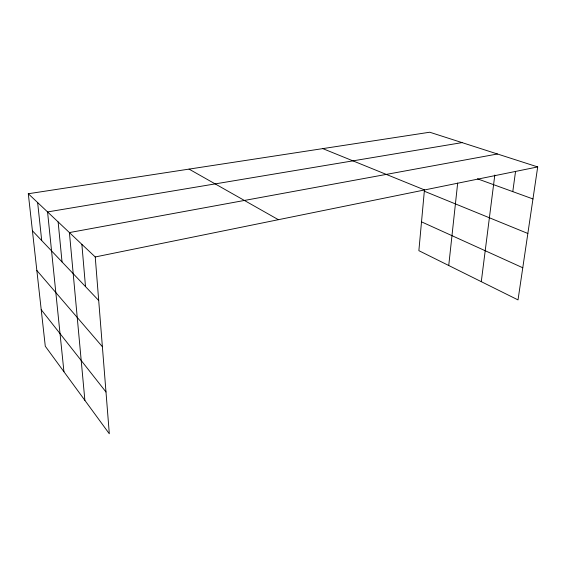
<?xml version="1.0" encoding="UTF-8"?>
<svg xmlns="http://www.w3.org/2000/svg" width="566" height="566" viewBox="0 0 566 566"><rect width="100%" height="100%" fill="white"/><g stroke="black" fill="none" stroke-linecap="round" stroke-linejoin="round"><path stroke-width="0.85" d="M424.479 189.539L418.868 250.674L518.017 299.909L537.7 166.928L429.736 132.225L28.3 193.742L45.287 346.236L109.316 433.775L95.237 256.964L28.3 193.742M448.739 265.504L457.675 183.044M481.284 281.67L494.811 175.021M512.782 191.626L515.527 171.611M95.237 256.964L537.7 166.928M497.479 153.994L69.413 232.576L84.879 400.36M462.054 142.611L47.565 211.932L63.937 371.735M477.442 178.806L532.96 198.949M322.769 148.61L424.571 189.943M424.323 191.223L527.852 233.468M421.514 221.851L522.779 267.768M189.044 169.107L278.373 219.693M32.425 230.794L98.696 300.475M36.854 270.491L102.382 346.71M41.219 309.715L105.984 391.976M37.639 202.557L41.707 240.55M58.135 221.922L62.034 261.924M81.865 244.335L85.501 286.601"/></g></svg>
